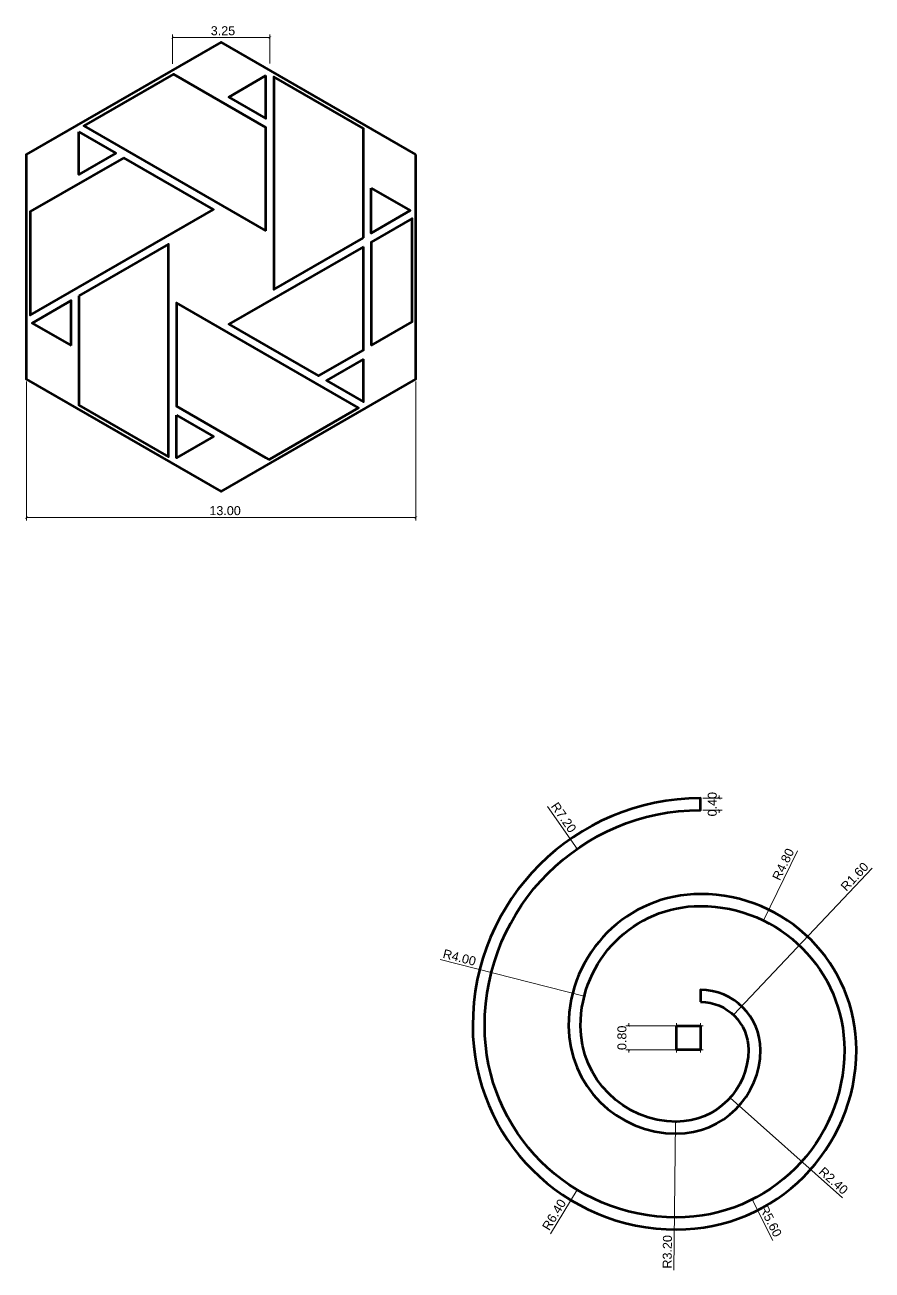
# Model space of a CAD drawing. Header units: inches. Extents: x 994 to 6777, y -637 to 5407.
# Drawn here: x 1124.81 to 1153.08, y 372.07 to 413.64 of the extents above; entities that cross this region are included whole.
import ezdxf

# ---------------------------------------------------------------- set-up
doc = ezdxf.new("R2010")
doc.units = ezdxf.units.IN
doc.header["$MEASUREMENT"] = 0
doc.linetypes.add('CENTER2', pattern=[28.575, 19.05, -3.175, 3.175, -3.175])
doc.layers.add('GUIDELINE 2', color=7, linetype='Continuous', lineweight=0, transparency=0.5)
doc.layers.add('OBJECT 0.3', color=7, linetype='Continuous', lineweight=30)
doc.layers.add('OBJECT 0.5', color=7, linetype='Continuous', lineweight=60)
doc.styles.get("Standard").update_dxf_attribs({"font": 'arial.ttf'})
doc.dimstyles.new('ABELLA 100', dxfattribs={"dimtxt": 0.3, "dimasz": 0.085, "dimexe": 0.1, "dimexo": 0.075, "dimgap": 0.075, "dimtad": 1, "dimzin": 0, "dimdsep": 46, "dimtxsty": 'Standard', "dimblk": 'ARCHTICK', "dimcen": 0.09, "dimclrd": 7, "dimclre": 7, "dimadec": 0, "dimazin": 0, "dimtfac": 1, "dimtix": 1, "dimtofl": 0, "dimtmove": 0, "dimatfit": 3, "dimldrblk": 'OPEN30', "dimfxl": 1, "dimtolj": 1, "dimtzin": 0, "dimlwd": 0, "dimlwe": 0, "dimarcsym": 0})

# ---------------------------------------------------------------- blocks, each defined once
blk = doc.blocks.new('_ArchTick')
at = {"color": 0, "linetype": 'ByBlock', "const_width": 0.15}
blk.add_lwpolyline([(-0.5, -0.5), (0.5, 0.5)], dxfattribs=at)
blk = doc.blocks.new('*D461')
at = {"layer": 'Defpoints', "color": 0, "transparency": 16777216}
for p in [(1148.452, 380.588), (1147.354, 379.424)]:
    blk.add_point(p, dxfattribs=at)
at = {"layer": 'OBJECT 0.5', "color": 7, "linetype": 'Continuous', "lineweight": 0, "transparency": 16777216}
blk.add_line((1153.079, 385.491), (1148.452, 380.588), dxfattribs=at)
at = {"layer": 'OBJECT 0.5', "color": 7, "lineweight": 0, "transparency": 16777216}
for p, q in [((1147.264, 379.424), (1147.444, 379.424)), ((1147.354, 379.334), (1147.354, 379.514))]:
    blk.add_line(p, q, dxfattribs=at)
at = {"layer": 'OBJECT 0.5', "color": 7, "lineweight": 0, "transparency": 16777216, "xscale": 0.085, "yscale": 0.085, "zscale": 0.085, "rotation": 226.6646391363863}
blk.add_blockref('_ArchTick', (1148.452, 380.588), dxfattribs=at)
at = {"layer": 'OBJECT 0.5', "color": 0, "transparency": 16777216, "insert": (1152.496, 385.206), "char_height": 0.3, "attachment_point": 5, "rotation": 46.6646}
blk.add_mtext('\\A1;R1.60', dxfattribs=at)
blk = doc.blocks.new('_Open30')
at = {"color": 0, "linetype": 'ByBlock', "lineweight": -2}
for p, q in [((-1, 0.27), (0, 0)), ((0, 0), (-1, -0.27)), ((0, 0), (-1, 0))]:
    blk.add_line(p, q, dxfattribs=at)
blk = doc.blocks.new('*D462')
at = {"layer": 'Defpoints', "color": 0, "transparency": 16777216}
for p in [(1146.554, 379.424), (1148.344, 377.826)]:
    blk.add_point(p, dxfattribs=at)
at = {"layer": 'OBJECT 0.5', "color": 7, "lineweight": 0, "transparency": 16777216}
for p, q in [((1146.464, 379.424), (1146.644, 379.424)), ((1146.554, 379.334), (1146.554, 379.514))]:
    blk.add_line(p, q, dxfattribs=at)
at = {"layer": 'OBJECT 0.5', "color": 7, "linetype": 'Continuous', "lineweight": 0, "transparency": 16777216}
blk.add_line((1152.093, 374.479), (1148.344, 377.826), dxfattribs=at)
at = {"layer": 'OBJECT 0.5', "color": 7, "lineweight": 0, "transparency": 16777216, "xscale": 0.085, "yscale": 0.085, "zscale": 0.085, "rotation": 138.2362694024953}
blk.add_blockref('_ArchTick', (1148.344, 377.826), dxfattribs=at)
at = {"layer": 'OBJECT 0.5', "color": 0, "transparency": 16777216, "insert": (1151.791, 375.054), "char_height": 0.3, "attachment_point": 5, "rotation": 318.2363}
blk.add_mtext('\\A1;R2.40', dxfattribs=at)
blk = doc.blocks.new('*D463')
at = {"layer": 'Defpoints', "color": 0, "transparency": 16777216}
for p in [(1146.554, 380.224), (1146.521, 377.024)]:
    blk.add_point(p, dxfattribs=at)
at = {"layer": 'OBJECT 0.5', "color": 7, "lineweight": 0, "transparency": 16777216}
for p, q in [((1146.464, 380.224), (1146.644, 380.224)), ((1146.554, 380.134), (1146.554, 380.314))]:
    blk.add_line(p, q, dxfattribs=at)
at = {"layer": 'OBJECT 0.5', "color": 7, "linetype": 'Continuous', "lineweight": 0, "transparency": 16777216}
blk.add_line((1146.47, 372.069), (1146.521, 377.024), dxfattribs=at)
at = {"layer": 'OBJECT 0.5', "color": 7, "lineweight": 0, "transparency": 16777216, "xscale": 0.085, "yscale": 0.085, "zscale": 0.085, "rotation": 89.4110944408058}
blk.add_blockref('_ArchTick', (1146.521, 377.024), dxfattribs=at)
at = {"layer": 'OBJECT 0.5', "color": 0, "transparency": 16777216, "insert": (1146.248, 372.679), "char_height": 0.3, "attachment_point": 5, "rotation": 89.4111}
blk.add_mtext('\\A1;R3.20', dxfattribs=at)
blk = doc.blocks.new('*D464')
at = {"layer": 'Defpoints', "color": 0, "transparency": 16777216}
for p in [(1143.478, 381.211), (1147.354, 380.224)]:
    blk.add_point(p, dxfattribs=at)
at = {"layer": 'OBJECT 0.5', "color": 7, "linetype": 'Continuous', "lineweight": 0, "transparency": 16777216}
blk.add_line((1138.667, 382.435), (1143.478, 381.211), dxfattribs=at)
at = {"layer": 'OBJECT 0.5', "color": 7, "lineweight": 0, "transparency": 16777216}
for p, q in [((1147.264, 380.224), (1147.444, 380.224)), ((1147.354, 380.134), (1147.354, 380.314))]:
    blk.add_line(p, q, dxfattribs=at)
at = {"layer": 'OBJECT 0.5', "color": 7, "lineweight": 0, "transparency": 16777216, "xscale": 0.085, "yscale": 0.085, "zscale": 0.085, "rotation": 345.7238600029639}
blk.add_blockref('_ArchTick', (1143.478, 381.211), dxfattribs=at)
at = {"layer": 'OBJECT 0.5', "color": 0, "transparency": 16777216, "insert": (1139.313, 382.506), "char_height": 0.3, "attachment_point": 5, "rotation": 345.7239}
blk.add_mtext('\\A1;R4.00', dxfattribs=at)
blk = doc.blocks.new('*D465')
at = {"layer": 'Defpoints', "color": 0, "transparency": 16777216}
for p in [(1149.455, 383.74), (1147.354, 379.424)]:
    blk.add_point(p, dxfattribs=at)
at = {"layer": 'OBJECT 0.5', "color": 7, "linetype": 'Continuous', "lineweight": 0, "transparency": 16777216}
blk.add_line((1150.585, 386.063), (1149.455, 383.74), dxfattribs=at)
at = {"layer": 'OBJECT 0.5', "color": 7, "lineweight": 0, "transparency": 16777216}
for p, q in [((1147.264, 379.424), (1147.444, 379.424)), ((1147.354, 379.334), (1147.354, 379.514))]:
    blk.add_line(p, q, dxfattribs=at)
at = {"layer": 'OBJECT 0.5', "color": 7, "lineweight": 0, "transparency": 16777216, "xscale": 0.085, "yscale": 0.085, "zscale": 0.085, "rotation": 244.0475882258626}
blk.add_blockref('_ArchTick', (1149.455, 383.74), dxfattribs=at)
at = {"layer": 'OBJECT 0.5', "color": 0, "transparency": 16777216, "insert": (1150.114, 385.617), "char_height": 0.3, "attachment_point": 5, "rotation": 64.0476}
blk.add_mtext('\\A1;R4.80', dxfattribs=at)
blk = doc.blocks.new('*D466')
at = {"layer": 'Defpoints', "color": 0, "transparency": 16777216}
for p in [(1146.554, 379.424), (1149.078, 374.425)]:
    blk.add_point(p, dxfattribs=at)
at = {"layer": 'OBJECT 0.5', "color": 7, "lineweight": 0, "transparency": 16777216}
for p, q in [((1146.464, 379.424), (1146.644, 379.424)), ((1146.554, 379.334), (1146.554, 379.514))]:
    blk.add_line(p, q, dxfattribs=at)
at = {"layer": 'OBJECT 0.5', "color": 7, "linetype": 'Continuous', "lineweight": 0, "transparency": 16777216}
blk.add_line((1149.766, 373.06), (1149.078, 374.425), dxfattribs=at)
at = {"layer": 'OBJECT 0.5', "color": 7, "lineweight": 0, "transparency": 16777216, "xscale": 0.085, "yscale": 0.085, "zscale": 0.085, "rotation": 116.7816238763089}
blk.add_blockref('_ArchTick', (1149.078, 374.425), dxfattribs=at)
at = {"layer": 'OBJECT 0.5', "color": 0, "transparency": 16777216, "insert": (1149.696, 373.706), "char_height": 0.3, "attachment_point": 5, "rotation": 296.7816}
blk.add_mtext('\\A1;R5.60', dxfattribs=at)
blk = doc.blocks.new('*D467')
at = {"layer": 'Defpoints', "color": 0, "transparency": 16777216}
for p in [(1146.554, 380.224), (1143.24, 374.749)]:
    blk.add_point(p, dxfattribs=at)
at = {"layer": 'OBJECT 0.5', "color": 7, "lineweight": 0, "transparency": 16777216}
for p, q in [((1146.464, 380.224), (1146.644, 380.224)), ((1146.554, 380.134), (1146.554, 380.314))]:
    blk.add_line(p, q, dxfattribs=at)
at = {"layer": 'OBJECT 0.5', "color": 7, "linetype": 'Continuous', "lineweight": 0, "transparency": 16777216}
blk.add_line((1142.352, 373.281), (1143.24, 374.749), dxfattribs=at)
at = {"layer": 'OBJECT 0.5', "color": 7, "lineweight": 0, "transparency": 16777216, "xscale": 0.085, "yscale": 0.085, "zscale": 0.085, "rotation": 58.81219453321809}
blk.add_blockref('_ArchTick', (1143.24, 374.749), dxfattribs=at)
at = {"layer": 'OBJECT 0.5', "color": 0, "transparency": 16777216, "insert": (1142.471, 373.919), "char_height": 0.3, "attachment_point": 5, "rotation": 58.8122}
blk.add_mtext('\\A1;R6.40', dxfattribs=at)
blk = doc.blocks.new('*D468')
at = {"layer": 'Defpoints', "color": 0, "transparency": 16777216}
for p in [(1143.24, 386.133), (1147.354, 380.224)]:
    blk.add_point(p, dxfattribs=at)
at = {"layer": 'OBJECT 0.3', "color": 7, "linetype": 'Continuous', "lineweight": 0, "transparency": 16777216}
blk.add_line((1142.254, 387.549), (1143.24, 386.133), dxfattribs=at)
at = {"layer": 'OBJECT 0.3', "color": 7, "lineweight": 0, "transparency": 16777216}
for p, q in [((1147.264, 380.224), (1147.444, 380.224)), ((1147.354, 380.134), (1147.354, 380.314))]:
    blk.add_line(p, q, dxfattribs=at)
at = {"layer": 'OBJECT 0.3', "color": 7, "lineweight": 0, "transparency": 16777216, "xscale": 0.085, "yscale": 0.085, "zscale": 0.085, "rotation": 304.8485093897606}
blk.add_blockref('_ArchTick', (1143.24, 386.133), dxfattribs=at)
at = {"layer": 'OBJECT 0.3', "color": 0, "transparency": 16777216, "insert": (1142.789, 387.181), "char_height": 0.3, "attachment_point": 5, "rotation": 304.8485}
blk.add_mtext('\\A1;R7.20', dxfattribs=at)
blk = doc.blocks.new('*D469')
at = {"layer": 'Defpoints', "color": 0, "transparency": 16777216}
for p in [(1147.354, 387.824), (1147.354, 387.424), (1147.976, 387.424)]:
    blk.add_point(p, dxfattribs=at)
at = {"layer": 'OBJECT 0.5', "color": 7, "linetype": 'Continuous', "lineweight": 0, "transparency": 16777216}
for p, q in [((1147.976, 387.824), (1147.976, 387.909)), ((1147.976, 387.424), (1147.976, 387.339))]:
    blk.add_line(p, q, dxfattribs=at)
at = {"layer": 'OBJECT 0.5', "color": 7, "linetype": 'CENTER2', "lineweight": 0, "transparency": 16777216}
for p, q in [((1147.429, 387.824), (1148.076, 387.824)), ((1147.429, 387.424), (1148.076, 387.424))]:
    blk.add_line(p, q, dxfattribs=at)
at = {"layer": 'OBJECT 0.5', "color": 7, "lineweight": 0, "transparency": 16777216, "xscale": 0.085, "yscale": 0.085, "zscale": 0.085}
for p, rotation in [((1147.976, 387.824), 270), ((1147.976, 387.424), 90)]:
    blk.add_blockref('_ArchTick', p, dxfattribs=dict(at, rotation=rotation))
at = {"layer": 'OBJECT 0.5', "color": 0, "transparency": 16777216, "insert": (1147.748, 387.624), "char_height": 0.3, "attachment_point": 5, "rotation": 90}
blk.add_mtext('\\A1;0.40', dxfattribs=at)
blk = doc.blocks.new('*D470')
at = {"layer": 'Defpoints', "color": 0, "transparency": 16777216}
for p in [(1146.554, 380.224), (1144.963, 379.424), (1146.554, 379.424)]:
    blk.add_point(p, dxfattribs=at)
at = {"layer": 'OBJECT 0.5', "color": 7, "linetype": 'CENTER2', "lineweight": 0, "transparency": 16777216}
for p, q in [((1146.479, 380.224), (1144.863, 380.224)), ((1146.479, 379.424), (1144.863, 379.424))]:
    blk.add_line(p, q, dxfattribs=at)
at = {"layer": 'OBJECT 0.5', "color": 7, "linetype": 'Continuous', "lineweight": 0, "transparency": 16777216}
for p, q in [((1144.963, 380.224), (1144.963, 380.309)), ((1144.963, 379.424), (1144.963, 379.339))]:
    blk.add_line(p, q, dxfattribs=at)
at = {"layer": 'OBJECT 0.5', "color": 7, "lineweight": 0, "transparency": 16777216, "xscale": 0.085, "yscale": 0.085, "zscale": 0.085}
for p, rotation in [((1144.963, 380.224), 270), ((1144.963, 379.424), 90)]:
    blk.add_blockref('_ArchTick', p, dxfattribs=dict(at, rotation=rotation))
at = {"layer": 'OBJECT 0.5', "color": 0, "transparency": 16777216, "insert": (1144.734, 379.824), "char_height": 0.3, "attachment_point": 5, "rotation": 90}
blk.add_mtext('\\A1;0.80', dxfattribs=at)
blk = doc.blocks.new('*D628')
at = {"layer": 'Defpoints', "color": 0, "transparency": 16777216}
for p in [(1124.862, 401.812), (1137.862, 401.812), (1137.862, 397.194)]:
    blk.add_point(p, dxfattribs=at)
at = {"layer": 'OBJECT 0.5', "color": 7, "linetype": 'CENTER2', "lineweight": 0, "transparency": 16777216}
for p, q in [((1124.862, 401.737), (1124.862, 397.094)), ((1137.862, 401.737), (1137.862, 397.094))]:
    blk.add_line(p, q, dxfattribs=at)
at = {"layer": 'OBJECT 0.5', "color": 7, "linetype": 'Continuous', "lineweight": 0, "transparency": 16777216}
blk.add_line((1124.862, 397.194), (1137.862, 397.194), dxfattribs=at)
at = {"layer": 'OBJECT 0.5', "color": 7, "lineweight": 0, "transparency": 16777216, "xscale": 0.085, "yscale": 0.085, "zscale": 0.085, "rotation": 180}
blk.add_blockref('_ArchTick', (1124.862, 397.194), dxfattribs=at)
at = {"layer": 'OBJECT 0.5', "color": 7, "lineweight": 0, "transparency": 16777216, "xscale": 0.085, "yscale": 0.085, "zscale": 0.085}
blk.add_blockref('_ArchTick', (1137.862, 397.194), dxfattribs=at)
at = {"layer": 'OBJECT 0.5', "color": 0, "transparency": 16777216, "insert": (1131.493, 397.422), "char_height": 0.3, "attachment_point": 5}
blk.add_mtext('\\A1;13.00', dxfattribs=at)
blk = doc.blocks.new('*D531')
at = {"layer": 'Defpoints', "color": 0, "lineweight": 100, "transparency": 16777216}
for p in [(1129.735, 413.217), (1129.735, 412.272), (1132.987, 412.274)]:
    blk.add_point(p, dxfattribs=at)
at = {"layer": 'OBJECT 0.5', "color": 7, "linetype": 'CENTER2', "lineweight": 0, "transparency": 16777216}
for p, q in [((1129.735, 412.347), (1129.735, 413.317)), ((1132.987, 412.349), (1132.987, 413.317))]:
    blk.add_line(p, q, dxfattribs=at)
at = {"layer": 'OBJECT 0.5', "color": 7, "linetype": 'Continuous', "lineweight": 0, "transparency": 16777216}
blk.add_line((1132.987, 413.217), (1129.735, 413.217), dxfattribs=at)
at = {"layer": 'OBJECT 0.5', "color": 7, "lineweight": 0, "transparency": 16777216, "xscale": 0.085, "yscale": 0.085, "zscale": 0.085, "rotation": 180}
blk.add_blockref('_ArchTick', (1129.735, 413.217), dxfattribs=at)
at = {"layer": 'OBJECT 0.5', "color": 7, "lineweight": 0, "transparency": 16777216, "xscale": 0.085, "yscale": 0.085, "zscale": 0.085}
blk.add_blockref('_ArchTick', (1132.987, 413.217), dxfattribs=at)
at = {"layer": 'OBJECT 0.5', "color": 0, "transparency": 16777216, "insert": (1131.422, 413.445), "char_height": 0.3, "attachment_point": 5}
blk.add_mtext('\\A1;3.25', dxfattribs=at)

msp = doc.modelspace()

# ---------------------------------------------------------------- linework, layer by layer
msp.add_line((1132.98673, 399.14759), (1132.98673, 399.14759))
at = {"lineweight": 60}
msp.add_lwpolyline([(1128.11173, 409.20791), (1124.99173, 407.40658), (1124.99173, 403.95403), (1131.10173, 407.48164)], close=True, dxfattribs=at)
at = {"layer": 'GUIDELINE 2', "color": 7}
msp.add_line((1136.10673, 401.05861), (1136.10673, 402.48467), dxfattribs=at)
at = {"layer": 'OBJECT 0.3', "lineweight": 100}
msp.add_lwpolyline([(1146.55428, 380.22433), (1147.35428, 380.22433), (1147.35428, 379.42433), (1146.55428, 379.42433)], close=True, dxfattribs=at)
at = {"layer": 'OBJECT 0.5'}
msp.add_lwpolyline([(1137.86173, 409.31761), (1131.36173, 413.07039), (1124.86173, 409.31761), (1124.86173, 401.81206), (1131.36173, 398.05928), (1137.86173, 401.81206)], close=True, dxfattribs=at)
at = {"layer": 'OBJECT 0.5', "lineweight": 5}
msp.add_lwpolyline([(1137.86173, 401.81206), (1131.36173, 398.05928), (1124.86173, 401.81206), (1124.86173, 409.31761), (1131.36173, 413.07039), (1137.86173, 409.31761)], close=True, dxfattribs=at)
at = {"layer": 'OBJECT 0.5', "lineweight": 60}
for points in [[(1132.85673, 406.76861), (1132.85673, 410.22116), (1129.77173, 412.00229), (1126.78173, 410.27601)], [(1132.85673, 411.94744), (1131.62173, 411.23441), (1132.85673, 410.52139)], [(1136.10673, 406.53767), (1136.10673, 410.18075), (1133.11673, 411.90703), (1133.11673, 404.81139)], [(1126.61673, 410.07105), (1127.85173, 409.35802), (1126.61673, 408.645)], [(1136.36673, 408.19466), (1137.67173, 407.44122), (1136.36673, 406.68778)], [(1136.36673, 402.935), (1137.73173, 403.72309), (1137.73173, 407.17564), (1136.36673, 406.38756)], [(1126.61673, 404.592), (1126.61673, 400.94892), (1129.60673, 399.22264), (1129.60673, 406.31828)], [(1136.10673, 406.23745), (1131.62173, 403.64803), (1134.61173, 401.92175), (1136.10673, 402.78489)], [(1126.35673, 402.935), (1126.35673, 404.44189), (1125.05173, 403.68845)], [(1132.95173, 399.12738), (1132.98673, 399.14759), (1135.94173, 400.85366), (1129.86673, 404.36106), (1129.86673, 400.9085), (1132.85673, 399.18223)], [(1136.10673, 402.48467), (1134.87173, 401.77164), (1136.10673, 401.05861)], [(1129.86673, 400.60828), (1131.10173, 399.89525), (1129.86673, 399.18223)]]:
    msp.add_lwpolyline(points, close=True, dxfattribs=at)
at = {"layer": 'OBJECT 0.5', "lineweight": 100}
msp.add_lwpolyline([(1147.35428, 381.02433, -0.41421356), (1148.95428, 379.42433, -0.41421356), (1146.55428, 377.02433, -0.41421356), (1143.35428, 380.22433, -0.41421356), (1147.35428, 384.22433, -0.41421356), (1152.15428, 379.42433, -0.41421356), (1146.55428, 373.82433, -0.41421356), (1140.15428, 380.22433, -0.41421356), (1147.35428, 387.42433), (1147.35428, 387.82433, 0.41421356), (1139.75428, 380.22433, 0.41421356), (1146.55428, 373.42433, 0.41421356), (1152.55428, 379.42433, 0.41421356), (1147.35428, 384.62433, 0.41421356), (1142.95428, 380.22433, 0.41421356), (1146.55428, 376.62433, 0.41421356), (1149.35428, 379.42433, 0.41421356), (1147.35428, 381.42433)], format="xyb", close=True, dxfattribs=at)

# ---------------------------------------------------------------- dimensions: what is measured, and where the dimension line sits
at = {"layer": 'OBJECT 0.3'}
dim = msp.add_radius_dim(center=(1147.35428, 380.22433), mpoint=(1143.24013, 386.13312), dimstyle='ABELLA 100', dxfattribs=at)
dim.commit()
dim.dimension.update_dxf_attribs({"geometry": '*D468', "text_midpoint": (1142.60161, 387.05018), "dimtype": 164})
at = {"layer": 'OBJECT 0.5', "color": 7}
for base, p1, p2, picture, middle in [((1129.73455, 413.21651), (1132.98673, 412.27421), (1129.73455, 412.27159), '*D531', (1131.42216, 413.21651)), ((1137.86173, 397.1941), (1124.86173, 401.81206), (1137.86173, 401.81206), '*D628', (1131.49326, 397.1941))]:
    dim = msp.add_linear_dim(base=base, p1=p1, p2=p2, dimstyle='ABELLA 100', dxfattribs=at)
    dim.commit()
    dim.dimension.update_dxf_attribs({"geometry": picture, "text_midpoint": middle, "dimtype": 160})
at = {"layer": 'OBJECT 0.5'}
dim = msp.add_aligned_dim(p1=(1147.35428, 387.82433), p2=(1147.35428, 387.42433), distance=0.62213, dimstyle='ABELLA 100', dxfattribs=at)
dim.commit()
dim.dimension.update_dxf_attribs({"geometry": '*D469', "text_midpoint": (1147.74824, 387.62433)})
for center, mpoint, picture, middle in [((1147.35428, 379.42433), (1149.45487, 383.74029), '*D465', (1150.31949, 385.51676)), ((1147.35428, 379.42433), (1148.4523, 380.58809), '*D461', (1152.66168, 385.04945)), ((1147.35428, 380.22433), (1143.4778, 381.21071), '*D464', (1139.25632, 382.28488)), ((1146.55428, 380.22433), (1143.24007, 374.74929), '*D467', (1142.66621, 373.80128)), ((1146.55428, 380.22433), (1146.52139, 377.0245), '*D463', (1146.4767, 372.67701)), ((1146.55428, 379.42433), (1148.34443, 377.82578), '*D462', (1151.63943, 374.88346)), ((1146.55428, 379.42433), (1149.07759, 374.42504), '*D466', (1149.49259, 373.60281))]:
    dim = msp.add_radius_dim(center=center, mpoint=mpoint, dimstyle='ABELLA 100', dxfattribs=at)
    dim.commit()
    dim.dimension.update_dxf_attribs({"geometry": picture, "text_midpoint": middle, "dimtype": 164})
dim = msp.add_linear_dim(base=(1144.96254, 379.42433), p1=(1146.55428, 380.22433), p2=(1146.55428, 379.42433), angle=90, dimstyle='ABELLA 100', dxfattribs=at)
dim.commit()
dim.dimension.update_dxf_attribs({"geometry": '*D470', "text_midpoint": (1144.73437, 379.82433)})

doc.saveas('drawing.dxf')
